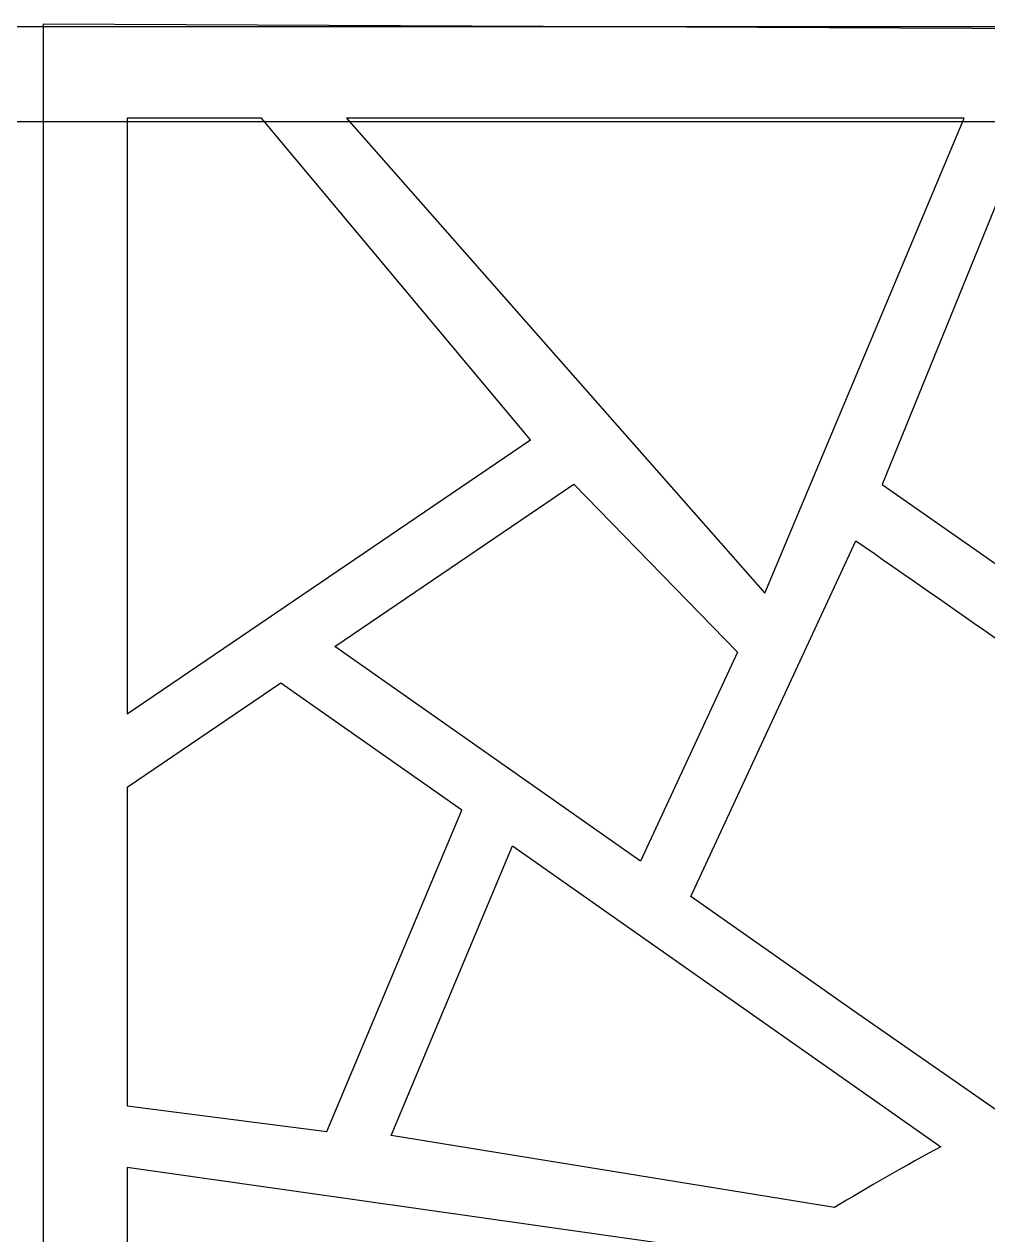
# Model space of a CAD drawing. Header units: centimetres. Extents: x -27 to -9, y -0.6 to 9.
# Drawn here: x -17.088 to -15.77, y 7.345 to 9.001 of the extents above; entities that cross this region are included whole.
import ezdxf

# ---------------------------------------------------------------- set-up
doc = ezdxf.new("R2010")
doc.units = ezdxf.units.CM
doc.header["$MEASUREMENT"] = 0
doc.layers.add('layer 1', color=7, linetype='Continuous')

msp = doc.modelspace()

# ---------------------------------------------------------------- linework, layer by layer
at = {"layer": 'layer 1', "color": 39}
for points, knots in [([(-18.37453, 8.99738), (-18.37453, 8.99738), (-8.9959, 8.99738), (-8.9959, 8.99738), (-8.9959, 8.99738), (-8.9959, 8.99738), (-8.9959, 4.42195), (-8.9959, 4.42195), (-8.9959, 4.42195), (-8.9959, 4.42195), (-18.37453, 4.42195), (-18.37453, 4.42195), (-18.37453, 4.42195), (-18.37453, 4.42195), (-18.37453, 8.99738), (-18.37453, 8.99738)], [0, 0, 0, 0, 0.2, 0.2, 0.2, 0.2, 0.4, 0.4, 0.4, 0.4, 0.6, 0.6, 0.6, 0.6, 1, 1, 1, 1]), ([(-14.23947, 4.43682), (-14.23947, 4.43682), (-13.23503, 4.43682), (-13.23503, 4.43682), (-13.23503, 4.43682), (-13.23503, 4.43682), (-14.23947, 4.43682), (-14.23947, 4.43682), (-14.23947, 4.43682), (-14.23947, 4.43682), (-17.0617, 4.43682), (-17.0617, 4.43682), (-17.0617, 4.43682), (-17.0617, 4.43682), (-17.0617, 9.00077), (-17.0617, 9.00077), (-17.0617, 9.00077), (-17.0617, 9.00077), (-10.32105, 8.96917), (-10.32105, 8.96917), (-10.32105, 8.96917), (-10.32105, 8.96917), (-10.32105, 8.96377), (-10.32105, 8.96377), (-10.32105, 8.96377), (-10.32105, 8.96377), (-10.32105, 4.43682), (-10.32105, 4.43682), (-10.32105, 4.43682), (-10.32105, 4.43682), (-13.23464, 4.43682), (-13.23464, 4.43682), (-13.23464, 4.43682), (-13.23464, 4.43682), (-14.23947, 4.43682), (-14.23947, 4.43682)], [0, 0, 0, 0, 0.1, 0.1, 0.1, 0.1, 0.2, 0.2, 0.2, 0.2, 0.3, 0.3, 0.3, 0.3, 0.4, 0.4, 0.4, 0.4, 0.5, 0.5, 0.5, 0.5, 0.6, 0.6, 0.6, 0.6, 0.7, 0.7, 0.7, 0.7, 0.8, 0.8, 0.8, 0.8, 1, 1, 1, 1]), ([(-18.25833, 8.86746), (-18.25833, 8.86746), (-9.11209, 8.86746), (-9.11209, 8.86746), (-9.11209, 8.86746), (-9.11209, 8.86746), (-9.11209, 4.52442), (-9.11209, 4.52442), (-9.11209, 4.52442), (-9.11209, 4.52442), (-18.25833, 4.52442), (-18.25833, 4.52442), (-18.25833, 4.52442), (-18.25833, 4.52442), (-18.25833, 8.86746), (-18.25833, 8.86746)], [0, 0, 0, 0, 0.2, 0.2, 0.2, 0.2, 0.4, 0.4, 0.4, 0.4, 0.6, 0.6, 0.6, 0.6, 1, 1, 1, 1]), ([(-16.9472, 8.05777), (-16.9472, 8.05777), (-16.9472, 8.87218), (-16.9472, 8.87218), (-16.9472, 8.87218), (-16.9472, 8.87218), (-16.94578, 8.87218), (-16.94578, 8.87218), (-16.94578, 8.87218), (-16.94578, 8.87218), (-16.76312, 8.87218), (-16.76312, 8.87218), (-16.76312, 8.87218), (-16.76312, 8.87218), (-16.39529, 8.43236), (-16.39529, 8.43236), (-16.39529, 8.43236), (-16.39529, 8.43236), (-16.9472, 8.05777), (-16.9472, 8.05777)], [0, 0, 0, 0, 0.1666667, 0.1666667, 0.1666667, 0.1666667, 0.3333333, 0.3333333, 0.3333333, 0.3333333, 0.5, 0.5, 0.5, 0.5, 0.6666667, 0.6666667, 0.6666667, 0.6666667, 1, 1, 1, 1]), ([(-16.64696, 8.87218), (-16.64696, 8.87218), (-15.80253, 8.87218), (-15.80253, 8.87218), (-15.80253, 8.87218), (-15.80253, 8.87218), (-16.07518, 8.22279), (-16.07518, 8.22279), (-16.07518, 8.22279), (-16.07518, 8.22279), (-16.64696, 8.87218), (-16.64696, 8.87218)], [0, 0, 0, 0, 0.25, 0.25, 0.25, 0.25, 0.5, 0.5, 0.5, 0.5, 1, 1, 1, 1]), ([(-15.71115, 8.87218), (-15.71115, 8.87218), (-15.13299, 8.87218), (-15.13299, 8.87218), (-15.13299, 8.87218), (-15.13299, 8.87218), (-15.55342, 8.11897), (-15.55342, 8.11897), (-15.55342, 8.11897), (-15.55342, 8.11897), (-15.91486, 8.37134), (-15.91486, 8.37134), (-15.91486, 8.37134), (-15.91486, 8.37134), (-15.71115, 8.87218), (-15.71115, 8.87218)], [0, 0, 0, 0, 0.2, 0.2, 0.2, 0.2, 0.4, 0.4, 0.4, 0.4, 0.6, 0.6, 0.6, 0.6, 1, 1, 1, 1]), ([(-16.24529, 7.85623), (-16.24529, 7.85623), (-16.11268, 8.14199), (-16.11268, 8.14199), (-16.11268, 8.14199), (-16.11268, 8.14199), (-16.33617, 8.37162), (-16.33617, 8.37162), (-16.33617, 8.37162), (-16.33617, 8.37162), (-16.6631, 8.14972), (-16.6631, 8.14972), (-16.6631, 8.14972), (-16.6631, 8.14972), (-16.24529, 7.85623), (-16.24529, 7.85623)], [0, 0, 0, 0, 0.2, 0.2, 0.2, 0.2, 0.4, 0.4, 0.4, 0.4, 0.6, 0.6, 0.6, 0.6, 1, 1, 1, 1]), ([(-15.74914, 7.50919), (-15.56279, 7.60062), (-15.36448, 7.67785), (-15.15801, 7.74108), (-15.15801, 7.74108), (-15.43078, 7.93154), (-15.68075, 8.10609), (-15.95053, 8.29447), (-15.95053, 8.29447), (-15.95053, 8.29447), (-16.17638, 7.80782), (-16.17638, 7.80782), (-16.17638, 7.80782), (-16.17638, 7.80782), (-15.94797, 7.64738), (-15.94797, 7.64738), (-15.94797, 7.64738), (-15.94797, 7.64738), (-15.94797, 7.64738), (-15.94797, 7.64738), (-15.94797, 7.64738), (-15.94797, 7.64738), (-15.94797, 7.64738), (-15.94797, 7.64738), (-15.94797, 7.64738), (-15.94797, 7.64738), (-15.94797, 7.64738), (-15.94797, 7.64738), (-15.94797, 7.64738), (-15.94797, 7.64738), (-15.74914, 7.50919), (-15.74914, 7.50919)], [0, 0, 0, 0, 0.1111111, 0.1111111, 0.1111111, 0.1111111, 0.2222222, 0.2222222, 0.2222222, 0.2222222, 0.3333333, 0.3333333, 0.3333333, 0.3333333, 0.4444444, 0.4444444, 0.4444444, 0.4444444, 0.5555556, 0.5555556, 0.5555556, 0.5555556, 0.6666667, 0.6666667, 0.6666667, 0.6666667, 0.7777778, 0.7777778, 0.7777778, 0.7777778, 1, 1, 1, 1]), ([(-16.9472, 7.52143), (-16.9472, 7.52143), (-16.9472, 7.95689), (-16.9472, 7.95689), (-16.9472, 7.95689), (-16.9472, 7.95689), (-16.73693, 8.09961), (-16.73693, 8.09961), (-16.73693, 8.09961), (-16.73693, 8.09961), (-16.48948, 7.92578), (-16.48948, 7.92578), (-16.48948, 7.92578), (-16.48948, 7.92578), (-16.67384, 7.48652), (-16.67384, 7.48652), (-16.67384, 7.48652), (-16.67384, 7.48652), (-16.9472, 7.52143), (-16.9472, 7.52143)], [0, 0, 0, 0, 0.1666667, 0.1666667, 0.1666667, 0.1666667, 0.3333333, 0.3333333, 0.3333333, 0.3333333, 0.5, 0.5, 0.5, 0.5, 0.6666667, 0.6666667, 0.6666667, 0.6666667, 1, 1, 1, 1]), ([(-15.98004, 7.38284), (-15.93699, 7.40786), (-15.87908, 7.44233), (-15.83452, 7.46571), (-15.83452, 7.46571), (-15.83452, 7.46571), (-16.42032, 7.87721), (-16.42032, 7.87721), (-16.42032, 7.87721), (-16.42032, 7.87721), (-16.58588, 7.48096), (-16.58588, 7.48096), (-16.58588, 7.48096), (-16.58588, 7.48096), (-15.98004, 7.38284), (-15.98004, 7.38284)], [0, 0, 0, 0, 0.2, 0.2, 0.2, 0.2, 0.4, 0.4, 0.4, 0.4, 0.6, 0.6, 0.6, 0.6, 1, 1, 1, 1]), ([(-16.9472, 7.18857), (-16.9472, 7.18857), (-16.9472, 7.43746), (-16.9472, 7.43746), (-16.9472, 7.43746), (-16.9472, 7.43746), (-16.14144, 7.32308), (-16.14144, 7.32308), (-16.14144, 7.32308), (-16.14144, 7.32308), (-16.67912, 6.83892), (-16.67912, 6.83892), (-16.67912, 6.83892), (-16.67912, 6.83892), (-16.9472, 7.18857), (-16.9472, 7.18857)], [0, 0, 0, 0, 0.2, 0.2, 0.2, 0.2, 0.4, 0.4, 0.4, 0.4, 0.6, 0.6, 0.6, 0.6, 1, 1, 1, 1])]:
    msp.add_open_spline(points, degree=3, knots=knots, dxfattribs=at)

doc.saveas('drawing.dxf')
